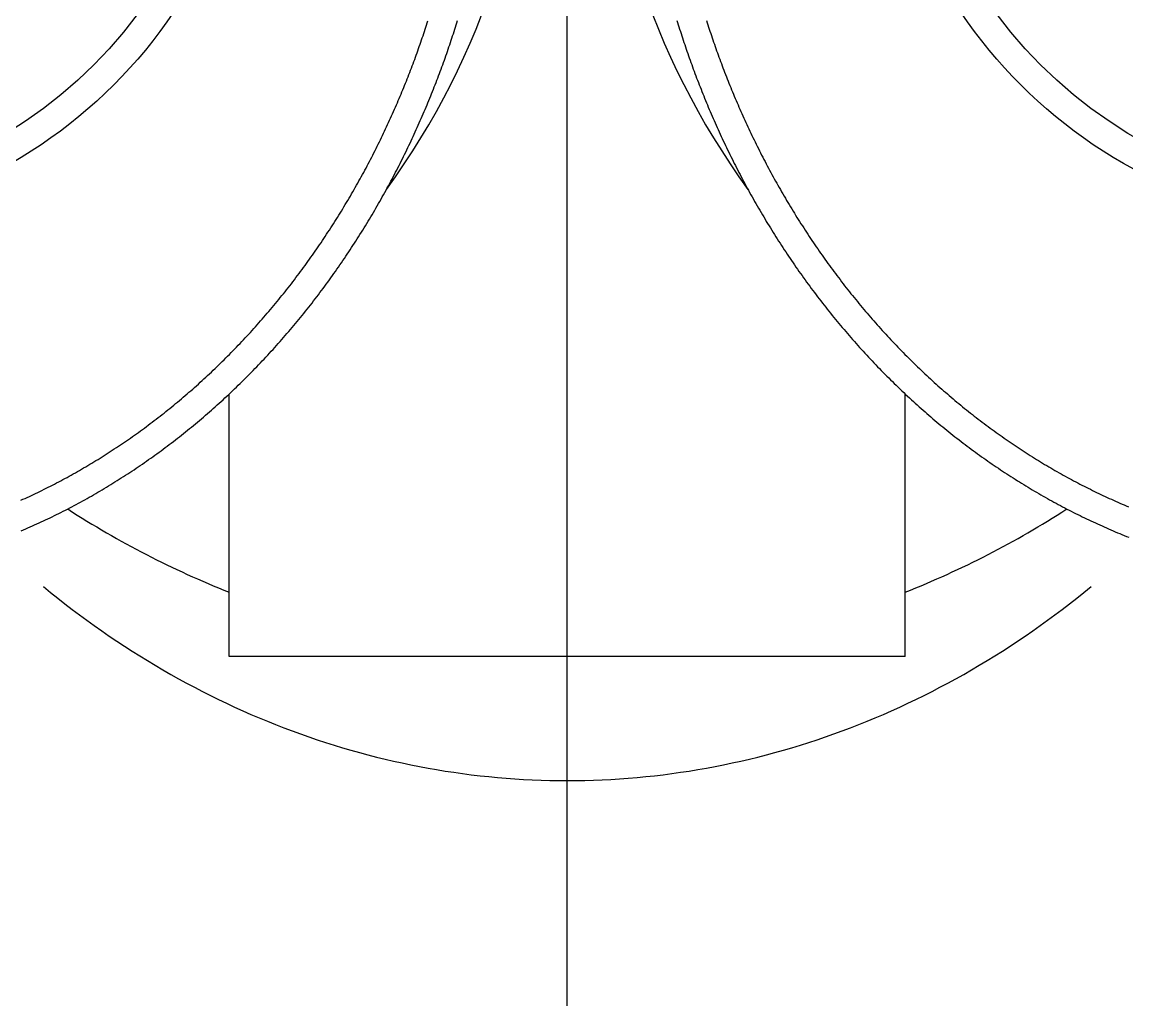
# Model space of a CAD drawing. Extents: x -31.1 to 15.9, y -35.5 to 50.6.
# Drawn here: x -4.84 to 4.97, y 28.12 to 36.86 of the extents above; entities that cross this region are included whole.
import ezdxf

# ---------------------------------------------------------------- set-up
doc = ezdxf.new("R2010")
doc.units = 0
doc.linetypes.add('CENTER', pattern=[50.8, 31.75, -6.35, 6.35, -6.35])
doc.layers.get('0').update_dxf_attribs({"linetype": 'CONTINUOUS'})
doc.layers.add('CENTER', color=1, linetype='CENTER')

msp = doc.modelspace()

# ---------------------------------------------------------------- linework, layer by layer
at = {"color": 7, "linetype": 'CONTINUOUS'}
for p, q in [((-3, 31.224433), (-3, 33.554654)), ((3, 31.224433), (3, 33.554654)), ((3, 31.224433), (-3, 31.224433))]:
    msp.add_line(p, q, dxfattribs=at)
at = {"color": 7}
for points in [[(-4.8479, 32.6118, 0), (-4.82911, 32.6203, 0), (-4.81034, 32.6288, 0), (-4.79157, 32.6375, 0), (-4.77283, 32.6461, 0), (-4.7541, 32.6549, 0), (-4.73538, 32.6637, 0), (-4.71668, 32.6727, 0), (-4.69799, 32.6816, 0), (-4.67932, 32.6907, 0), (-4.66067, 32.6998, 0), (-4.64203, 32.7091, 0), (-4.62341, 32.7183, 0), (-4.6048, 32.7277, 0), (-4.58621, 32.7371, 0), (-4.56763, 32.7467, 0), (-4.54908, 32.7563, 0), (-4.53053, 32.7659, 0), (-4.51201, 32.7757, 0), (-4.4935, 32.7855, 0), (-4.475, 32.7954, 0), (-4.45652, 32.8053, 0), (-4.43806, 32.8154, 0), (-4.41962, 32.8255, 0), (-4.40119, 32.8357, 0), (-4.38278, 32.846, 0), (-4.36439, 32.8563, 0), (-4.34602, 32.8668, 0), (-4.32766, 32.8773, 0), (-4.30933, 32.8879, 0), (-4.29101, 32.8985, 0), (-4.27272, 32.9092, 0), (-4.25444, 32.92, 0), (-4.23618, 32.9309, 0), (-4.21795, 32.9419, 0), (-4.19973, 32.9529, 0), (-4.18154, 32.964, 0), (-4.16337, 32.9752, 0), (-4.14522, 32.9865, 0), (-4.12709, 32.9978, 0), (-4.10899, 33.0092, 0), (-4.09091, 33.0207, 0), (-4.07285, 33.0323, 0), (-4.05481, 33.0439, 0), (-4.0368, 33.0556, 0), (-4.01881, 33.0674, 0), (-4.00085, 33.0792, 0), (-3.98291, 33.0912, 0), (-3.965, 33.1032, 0), (-3.94711, 33.1153, 0), (-3.92925, 33.1274, 0), (-3.91141, 33.1397, 0), (-3.8936, 33.152, 0), (-3.87581, 33.1643, 0), (-3.85806, 33.1768, 0), (-3.84033, 33.1893, 0), (-3.82263, 33.2019, 0), (-3.80495, 33.2146, 0), (-3.78731, 33.2274, 0), (-3.76969, 33.2402, 0), (-3.7521, 33.2531, 0), (-3.73454, 33.266, 0), (-3.71701, 33.2791, 0), (-3.69951, 33.2922, 0), (-3.68204, 33.3054, 0), (-3.6646, 33.3187, 0), (-3.64719, 33.332, 0), (-3.62981, 33.3454, 0), (-3.61247, 33.3589, 0), (-3.59515, 33.3724, 0), (-3.57787, 33.3861, 0), (-3.56062, 33.3998, 0), (-3.5434, 33.4136, 0), (-3.52621, 33.4274, 0), (-3.50906, 33.4413, 0), (-3.49194, 33.4553, 0), (-3.47486, 33.4694, 0), (-3.45781, 33.4835, 0), (-3.4408, 33.4977, 0), (-3.42382, 33.512, 0), (-3.40689, 33.5264, 0), (-3.38999, 33.5408, 0), (-3.37313, 33.5553, 0), (-3.35632, 33.5698, 0), (-3.33954, 33.5844, 0), (-3.32281, 33.5991, 0), (-3.30611, 33.6139, 0), (-3.28946, 33.6287, 0), (-3.27285, 33.6436, 0), (-3.25628, 33.6586, 0), (-3.23975, 33.6736, 0), (-3.22326, 33.6887, 0), (-3.20682, 33.7038, 0), (-3.19042, 33.719, 0), (-3.17407, 33.7343, 0), (-3.15776, 33.7497, 0), (-3.14149, 33.7651, 0), (-3.12527, 33.7805, 0), (-3.1091, 33.7961, 0), (-3.09297, 33.8116, 0), (-3.07689, 33.8273, 0), (-3.06085, 33.843, 0), (-3.04486, 33.8588, 0), (-3.02892, 33.8746, 0), (-3.01303, 33.8905, 0), (-2.99718, 33.9064, 0), (-2.98138, 33.9224, 0), (-2.96563, 33.9385, 0), (-2.94993, 33.9546, 0), (-2.93428, 33.9708, 0), (-2.91868, 33.9871, 0), (-2.90313, 34.0033, 0), (-2.88763, 34.0197, 0), (-2.87218, 34.0361, 0), (-2.85678, 34.0526, 0), (-2.84144, 34.0691, 0), (-2.82614, 34.0856, 0), (-2.8109, 34.1022, 0), (-2.79571, 34.1189, 0), (-2.78058, 34.1356, 0), (-2.76549, 34.1524, 0), (-2.75047, 34.1692, 0), (-2.73549, 34.1861, 0), (-2.72057, 34.2031, 0), (-2.70571, 34.22, 0), (-2.6909, 34.2371, 0), (-2.67615, 34.2542, 0), (-2.66145, 34.2713, 0), (-2.64681, 34.2885, 0), (-2.63223, 34.3057, 0), (-2.6177, 34.323, 0), (-2.60324, 34.3403, 0), (-2.58883, 34.3576, 0), (-2.57447, 34.3751, 0), (-2.56018, 34.3925, 0), (-2.54595, 34.41, 0), (-2.53177, 34.4276, 0), (-2.51766, 34.4452, 0), (-2.50361, 34.4628, 0), (-2.48961, 34.4805, 0), (-2.47568, 34.4982, 0), (-2.46181, 34.516, 0), (-2.448, 34.5338, 0), (-2.43424, 34.5516, 0), (-2.42056, 34.5695, 0), (-2.40693, 34.5875, 0), (-2.39336, 34.6054, 0), (-2.37985, 34.6234, 0), (-2.36641, 34.6415, 0), (-2.35303, 34.6595, 0), (-2.33971, 34.6777, 0), (-2.32645, 34.6958, 0), (-2.31325, 34.714, 0), (-2.30012, 34.7322, 0), (-2.28704, 34.7505, 0), (-2.27403, 34.7688, 0), (-2.26109, 34.7871, 0), (-2.2482, 34.8055, 0), (-2.23538, 34.8238, 0), (-2.22262, 34.8423, 0), (-2.20992, 34.8607, 0), (-2.19729, 34.8792, 0), (-2.18472, 34.8977, 0), (-2.17221, 34.9163, 0), (-2.15976, 34.9348, 0), (-2.14738, 34.9534, 0), (-2.13507, 34.972, 0), (-2.12281, 34.9907, 0), (-2.11062, 35.0094, 0), (-2.0985, 35.0281, 0), (-2.08643, 35.0468, 0), (-2.07444, 35.0656, 0), (-2.0625, 35.0844, 0), (-2.05063, 35.1032, 0), (-2.03883, 35.122, 0), (-2.02709, 35.1409, 0), (-2.01541, 35.1597, 0), (-2.0038, 35.1786, 0), (-1.99226, 35.1975, 0), (-1.98078, 35.2165, 0), (-1.96936, 35.2354, 0), (-1.95801, 35.2544, 0), (-1.94673, 35.2734, 0), (-1.93551, 35.2924, 0), (-1.92435, 35.3115, 0), (-1.91327, 35.3305, 0), (-1.90224, 35.3496, 0), (-1.89129, 35.3687, 0), (-1.8804, 35.3878, 0), (-1.86957, 35.4069, 0), (-1.85882, 35.426, 0), (-1.84813, 35.4452, 0), (-1.8375, 35.4643, 0), (-1.82694, 35.4835, 0), (-1.81645, 35.5027, 0), (-1.80603, 35.5219, 0), (-1.79567, 35.5411, 0), (-1.78538, 35.5603, 0), (-1.77516, 35.5795, 0), (-1.765, 35.5987, 0), (-1.75491, 35.618, 0), (-1.74489, 35.6372, 0), (-1.73494, 35.6565, 0), (-1.72505, 35.6758, 0), (-1.71522, 35.695, 0), (-1.70547, 35.7143, 0), (-1.69578, 35.7336, 0), (-1.68615, 35.7529, 0), (-1.67659, 35.7722, 0), (-1.6671, 35.7915, 0), (-1.65767, 35.8108, 0), (-1.6483, 35.8301, 0), (-1.639, 35.8494, 0), (-1.62977, 35.8687, 0), (-1.6206, 35.888, 0), (-1.6115, 35.9074, 0), (-1.60246, 35.9267, 0), (-1.59348, 35.946, 0), (-1.58457, 35.9653, 0), (-1.57573, 35.9847, 0), (-1.56695, 36.004, 0), (-1.55823, 36.0233, 0), (-1.54957, 36.0426, 0), (-1.54098, 36.062, 0), (-1.53245, 36.0813, 0), (-1.52399, 36.1006, 0), (-1.51559, 36.1199, 0), (-1.50725, 36.1393, 0), (-1.49898, 36.1586, 0), (-1.49077, 36.1779, 0), (-1.48262, 36.1972, 0), (-1.47453, 36.2165, 0), (-1.46651, 36.2358, 0), (-1.45855, 36.2551, 0), (-1.45065, 36.2744, 0), (-1.44281, 36.2936, 0), (-1.43503, 36.3129, 0), (-1.42732, 36.3322, 0), (-1.41967, 36.3514, 0), (-1.41208, 36.3707, 0), (-1.40455, 36.3899, 0), (-1.39708, 36.4092, 0), (-1.38968, 36.4284, 0), (-1.38233, 36.4476, 0), (-1.37505, 36.4668, 0), (-1.36782, 36.486, 0), (-1.36066, 36.5052, 0), (-1.35356, 36.5244, 0), (-1.34651, 36.5435, 0), (-1.33953, 36.5627, 0), (-1.33261, 36.5818, 0), (-1.32575, 36.601, 0), (-1.31894, 36.6201, 0), (-1.3122, 36.6392, 0), (-1.30552, 36.6583, 0), (-1.29889, 36.6773, 0), (-1.29233, 36.6964, 0), (-1.28582, 36.7154, 0), (-1.27938, 36.7345, 0), (-1.27299, 36.7535, 0), (-1.26666, 36.7725, 0), (-1.26039, 36.7915, 0), (-1.25418, 36.8104, 0), (-1.24803, 36.8294, 0), (-1.24193, 36.8483, 0), (-1.2359, 36.8672, 0)], [(-4.84388, 32.3407, 0), (-4.8242, 32.3492, 0), (-4.80453, 32.3577, 0), (-4.78488, 32.3663, 0), (-4.76524, 32.375, 0), (-4.74562, 32.3837, 0), (-4.72601, 32.3925, 0), (-4.70642, 32.4015, 0), (-4.68685, 32.4104, 0), (-4.66729, 32.4195, 0), (-4.64775, 32.4287, 0), (-4.62822, 32.4379, 0), (-4.60872, 32.4472, 0), (-4.58923, 32.4565, 0), (-4.56975, 32.466, 0), (-4.55029, 32.4755, 0), (-4.53085, 32.4851, 0), (-4.51143, 32.4948, 0), (-4.49203, 32.5046, 0), (-4.47264, 32.5144, 0), (-4.45327, 32.5244, 0), (-4.43392, 32.5343, 0), (-4.41459, 32.5444, 0), (-4.39528, 32.5546, 0), (-4.37598, 32.5648, 0), (-4.3567, 32.5751, 0), (-4.33744, 32.5855, 0), (-4.31819, 32.596, 0), (-4.29897, 32.6066, 0), (-4.27976, 32.6172, 0), (-4.26058, 32.6279, 0), (-4.24141, 32.6387, 0), (-4.22226, 32.6495, 0), (-4.20314, 32.6605, 0), (-4.18403, 32.6715, 0), (-4.16495, 32.6826, 0), (-4.14589, 32.6938, 0), (-4.12685, 32.7051, 0), (-4.10783, 32.7164, 0), (-4.08883, 32.7278, 0), (-4.06986, 32.7393, 0), (-4.05091, 32.7509, 0), (-4.03198, 32.7625, 0), (-4.01308, 32.7743, 0), (-3.9942, 32.7861, 0), (-3.97535, 32.7979, 0), (-3.95652, 32.8099, 0), (-3.93771, 32.8219, 0), (-3.91893, 32.8341, 0), (-3.90018, 32.8462, 0), (-3.88145, 32.8585, 0), (-3.86275, 32.8709, 0), (-3.84408, 32.8833, 0), (-3.82543, 32.8958, 0), (-3.80681, 32.9084, 0), (-3.78822, 32.921, 0), (-3.76965, 32.9337, 0), (-3.75112, 32.9465, 0), (-3.73261, 32.9594, 0), (-3.71413, 32.9724, 0), (-3.69568, 32.9854, 0), (-3.67726, 32.9985, 0), (-3.65888, 33.0117, 0), (-3.64052, 33.025, 0), (-3.62219, 33.0383, 0), (-3.60389, 33.0517, 0), (-3.58563, 33.0652, 0), (-3.56739, 33.0788, 0), (-3.54919, 33.0924, 0), (-3.53102, 33.1062, 0), (-3.51288, 33.12, 0), (-3.49478, 33.1338, 0), (-3.47671, 33.1478, 0), (-3.45867, 33.1618, 0), (-3.44067, 33.1759, 0), (-3.4227, 33.1901, 0), (-3.40476, 33.2043, 0), (-3.38686, 33.2186, 0), (-3.369, 33.233, 0), (-3.35117, 33.2475, 0), (-3.33337, 33.262, 0), (-3.31562, 33.2767, 0), (-3.2979, 33.2914, 0), (-3.28022, 33.3061, 0), (-3.26258, 33.321, 0), (-3.24498, 33.3359, 0), (-3.22743, 33.3508, 0), (-3.20991, 33.3659, 0), (-3.19244, 33.381, 0), (-3.17501, 33.3962, 0), (-3.15763, 33.4115, 0), (-3.14029, 33.4268, 0), (-3.12299, 33.4422, 0), (-3.10573, 33.4577, 0), (-3.08852, 33.4732, 0), (-3.07136, 33.4888, 0), (-3.05424, 33.5045, 0), (-3.03717, 33.5202, 0), (-3.02014, 33.536, 0), (-3.00316, 33.5519, 0), (-2.98623, 33.5678, 0), (-2.96934, 33.5838, 0), (-2.9525, 33.5998, 0), (-2.93571, 33.616, 0), (-2.91897, 33.6321, 0), (-2.90228, 33.6484, 0), (-2.88563, 33.6647, 0), (-2.86904, 33.6811, 0), (-2.85249, 33.6975, 0), (-2.836, 33.714, 0), (-2.81956, 33.7305, 0), (-2.80316, 33.7471, 0), (-2.78682, 33.7638, 0), (-2.77053, 33.7805, 0), (-2.7543, 33.7973, 0), (-2.73811, 33.8142, 0), (-2.72198, 33.8311, 0), (-2.7059, 33.848, 0), (-2.68988, 33.865, 0), (-2.67391, 33.8821, 0), (-2.65799, 33.8992, 0), (-2.64213, 33.9164, 0), (-2.62633, 33.9336, 0), (-2.61058, 33.9509, 0), (-2.59488, 33.9683, 0), (-2.57924, 33.9857, 0), (-2.56366, 34.0031, 0), (-2.54814, 34.0206, 0), (-2.53267, 34.0382, 0), (-2.51726, 34.0558, 0), (-2.50191, 34.0734, 0), (-2.48662, 34.0911, 0), (-2.47139, 34.1089, 0), (-2.45622, 34.1267, 0), (-2.4411, 34.1445, 0), (-2.42605, 34.1624, 0), (-2.41106, 34.1804, 0), (-2.39613, 34.1984, 0), (-2.38126, 34.2164, 0), (-2.36645, 34.2345, 0), (-2.3517, 34.2527, 0), (-2.33702, 34.2708, 0), (-2.32239, 34.2891, 0), (-2.30784, 34.3073, 0), (-2.29334, 34.3256, 0), (-2.27891, 34.344, 0), (-2.26454, 34.3624, 0), (-2.25024, 34.3809, 0), (-2.236, 34.3993, 0), (-2.22182, 34.4179, 0), (-2.20771, 34.4364, 0), (-2.19366, 34.455, 0), (-2.17968, 34.4737, 0), (-2.16576, 34.4923, 0), (-2.1519, 34.5111, 0), (-2.13811, 34.5298, 0), (-2.12438, 34.5486, 0), (-2.11072, 34.5674, 0), (-2.09713, 34.5863, 0), (-2.0836, 34.6052, 0), (-2.07013, 34.6241, 0), (-2.05673, 34.6431, 0), (-2.04339, 34.6621, 0), (-2.03012, 34.6811, 0), (-2.01692, 34.7002, 0), (-2.00378, 34.7193, 0), (-1.99071, 34.7384, 0), (-1.9777, 34.7576, 0), (-1.96476, 34.7767, 0), (-1.95188, 34.796, 0), (-1.93907, 34.8152, 0), (-1.92633, 34.8345, 0), (-1.91365, 34.8538, 0), (-1.90104, 34.8731, 0), (-1.8885, 34.8924, 0), (-1.87603, 34.9118, 0), (-1.86362, 34.9312, 0), (-1.85127, 34.9506, 0), (-1.839, 34.9701, 0), (-1.82679, 34.9896, 0), (-1.81465, 35.0091, 0), (-1.80258, 35.0286, 0), (-1.79057, 35.0481, 0), (-1.77863, 35.0677, 0), (-1.76676, 35.0873, 0), (-1.75496, 35.1069, 0), (-1.74323, 35.1265, 0), (-1.73156, 35.1461, 0), (-1.71996, 35.1658, 0), (-1.70843, 35.1855, 0), (-1.69697, 35.2052, 0), (-1.68558, 35.2249, 0), (-1.67425, 35.2446, 0), (-1.663, 35.2643, 0), (-1.65181, 35.2841, 0), (-1.64069, 35.3039, 0), (-1.62965, 35.3236, 0), (-1.61867, 35.3434, 0), (-1.60776, 35.3632, 0), (-1.59692, 35.3831, 0), (-1.58615, 35.4029, 0), (-1.57544, 35.4227, 0), (-1.56481, 35.4426, 0), (-1.55425, 35.4625, 0), (-1.54376, 35.4823, 0), (-1.53334, 35.5022, 0), (-1.52298, 35.5221, 0), (-1.5127, 35.542, 0), (-1.50248, 35.5619, 0), (-1.49233, 35.5818, 0), (-1.48226, 35.6017, 0), (-1.47225, 35.6216, 0), (-1.4623, 35.6416, 0), (-1.45243, 35.6615, 0), (-1.44263, 35.6814, 0), (-1.43289, 35.7014, 0), (-1.42322, 35.7213, 0), (-1.41362, 35.7412, 0), (-1.40408, 35.7612, 0), (-1.39461, 35.7811, 0), (-1.38521, 35.8011, 0), (-1.37588, 35.821, 0), (-1.36661, 35.841, 0), (-1.35741, 35.861, 0), (-1.34828, 35.8809, 0), (-1.33921, 35.9009, 0), (-1.33021, 35.9208, 0), (-1.32128, 35.9408, 0), (-1.31241, 35.9607, 0), (-1.30361, 35.9807, 0), (-1.29487, 36.0006, 0), (-1.2862, 36.0205, 0), (-1.27759, 36.0405, 0), (-1.26905, 36.0604, 0), (-1.26058, 36.0803, 0), (-1.25217, 36.1003, 0), (-1.24382, 36.1202, 0), (-1.23554, 36.1401, 0), (-1.22732, 36.16, 0), (-1.21917, 36.1799, 0), (-1.21108, 36.1998, 0), (-1.20306, 36.2197, 0), (-1.1951, 36.2396, 0), (-1.18721, 36.2595, 0), (-1.17937, 36.2793, 0), (-1.17161, 36.2992, 0), (-1.1639, 36.319, 0), (-1.15626, 36.3389, 0), (-1.14868, 36.3587, 0), (-1.14117, 36.3785, 0), (-1.13371, 36.3983, 0), (-1.12632, 36.4181, 0), (-1.119, 36.4379, 0), (-1.11173, 36.4576, 0), (-1.10453, 36.4774, 0), (-1.09739, 36.4971, 0), (-1.09031, 36.5169, 0), (-1.08329, 36.5366, 0), (-1.07634, 36.5563, 0), (-1.06945, 36.576, 0), (-1.06262, 36.5957, 0), (-1.05584, 36.6153, 0), (-1.04914, 36.635, 0), (-1.04249, 36.6546, 0), (-1.0359, 36.6742, 0), (-1.02937, 36.6938, 0), (-1.02291, 36.7133, 0), (-1.0165, 36.7329, 0), (-1.01016, 36.7524, 0), (-1.00387, 36.7719, 0), (-0.997647, 36.7914, 0), (-0.991483, 36.8109, 0), (-0.985381, 36.8304, 0), (-0.979339, 36.8498, 0), (-0.973359, 36.8692, 0)], [(0.97353, 36.8701, 0), (0.979513, 36.8507, 0), (0.985555, 36.8313, 0), (0.991656, 36.8119, 0), (0.997816, 36.7924, 0), (1.00404, 36.7729, 0), (1.01032, 36.7534, 0), (1.01666, 36.7338, 0), (1.02305, 36.7143, 0), (1.02951, 36.6947, 0), (1.03604, 36.6751, 0), (1.04262, 36.6554, 0), (1.04926, 36.6358, 0), (1.05596, 36.6161, 0), (1.06272, 36.5965, 0), (1.06955, 36.5768, 0), (1.07643, 36.557, 0), (1.08338, 36.5373, 0), (1.09039, 36.5176, 0), (1.09746, 36.4978, 0), (1.10459, 36.478, 0), (1.11179, 36.4582, 0), (1.11905, 36.4384, 0), (1.12637, 36.4186, 0), (1.13375, 36.3988, 0), (1.14119, 36.3789, 0), (1.1487, 36.3591, 0), (1.15627, 36.3392, 0), (1.16391, 36.3193, 0), (1.17161, 36.2995, 0), (1.17937, 36.2796, 0), (1.18719, 36.2597, 0), (1.19508, 36.2398, 0), (1.20304, 36.2199, 0), (1.21105, 36.1999, 0), (1.21914, 36.18, 0), (1.22728, 36.1601, 0), (1.2355, 36.1402, 0), (1.24377, 36.1202, 0), (1.25211, 36.1003, 0), (1.26052, 36.0804, 0), (1.26899, 36.0604, 0), (1.27753, 36.0405, 0), (1.28613, 36.0205, 0), (1.2948, 36.0006, 0), (1.30354, 35.9807, 0), (1.31234, 35.9607, 0), (1.32121, 35.9408, 0), (1.33015, 35.9208, 0), (1.33916, 35.9009, 0), (1.34823, 35.8809, 0), (1.35738, 35.861, 0), (1.36659, 35.841, 0), (1.37587, 35.8211, 0), (1.38521, 35.8011, 0), (1.39463, 35.7811, 0), (1.40411, 35.7612, 0), (1.41366, 35.7412, 0), (1.42328, 35.7213, 0), (1.43296, 35.7013, 0), (1.44272, 35.6814, 0), (1.45254, 35.6614, 0), (1.46243, 35.6415, 0), (1.47239, 35.6216, 0), (1.48241, 35.6016, 0), (1.49251, 35.5817, 0), (1.50267, 35.5618, 0), (1.5129, 35.5419, 0), (1.5232, 35.522, 0), (1.53356, 35.5021, 0), (1.54399, 35.4822, 0), (1.55449, 35.4623, 0), (1.56506, 35.4425, 0), (1.5757, 35.4226, 0), (1.5864, 35.4028, 0), (1.59717, 35.3829, 0), (1.60801, 35.3631, 0), (1.61892, 35.3433, 0), (1.62989, 35.3235, 0), (1.64094, 35.3037, 0), (1.65205, 35.284, 0), (1.66322, 35.2642, 0), (1.67447, 35.2445, 0), (1.68578, 35.2248, 0), (1.69716, 35.205, 0), (1.70861, 35.1854, 0), (1.72013, 35.1657, 0), (1.73171, 35.146, 0), (1.74336, 35.1264, 0), (1.75508, 35.1068, 0), (1.76687, 35.0872, 0), (1.77872, 35.0676, 0), (1.79064, 35.048, 0), (1.80263, 35.0285, 0), (1.81469, 35.009, 0), (1.82682, 34.9895, 0), (1.83901, 34.97, 0), (1.85127, 34.9506, 0), (1.86359, 34.9312, 0), (1.87599, 34.9118, 0), (1.88845, 34.8924, 0), (1.90098, 34.8731, 0), (1.91358, 34.8537, 0), (1.92624, 34.8344, 0), (1.93897, 34.8152, 0), (1.95177, 34.7959, 0), (1.96464, 34.7767, 0), (1.97758, 34.7575, 0), (1.99058, 34.7384, 0), (2.00365, 34.7193, 0), (2.01678, 34.7002, 0), (2.02999, 34.6811, 0), (2.04326, 34.6621, 0), (2.0566, 34.6431, 0), (2.07001, 34.6241, 0), (2.08348, 34.6052, 0), (2.09702, 34.5863, 0), (2.11063, 34.5674, 0), (2.1243, 34.5486, 0), (2.13804, 34.5298, 0), (2.15184, 34.5111, 0), (2.16571, 34.4924, 0), (2.17965, 34.4737, 0), (2.19365, 34.455, 0), (2.20771, 34.4364, 0), (2.22184, 34.4179, 0), (2.23603, 34.3994, 0), (2.25029, 34.3809, 0), (2.26461, 34.3625, 0), (2.27899, 34.3441, 0), (2.29343, 34.3257, 0), (2.30794, 34.3074, 0), (2.32251, 34.2891, 0), (2.33714, 34.2709, 0), (2.35183, 34.2527, 0), (2.36658, 34.2346, 0), (2.38139, 34.2165, 0), (2.39626, 34.1985, 0), (2.4112, 34.1805, 0), (2.42619, 34.1625, 0), (2.44124, 34.1446, 0), (2.45635, 34.1268, 0), (2.47152, 34.1089, 0), (2.48675, 34.0912, 0), (2.50204, 34.0735, 0), (2.51738, 34.0558, 0), (2.53278, 34.0382, 0), (2.54824, 34.0207, 0), (2.56376, 34.0031, 0), (2.57933, 33.9857, 0), (2.59496, 33.9683, 0), (2.61064, 33.9509, 0), (2.62638, 33.9336, 0), (2.64218, 33.9164, 0), (2.65803, 33.8992, 0), (2.67394, 33.8821, 0), (2.6899, 33.865, 0), (2.70591, 33.848, 0), (2.72198, 33.831, 0), (2.7381, 33.8141, 0), (2.75428, 33.7973, 0), (2.7705, 33.7805, 0), (2.78678, 33.7637, 0), (2.80312, 33.7471, 0), (2.8195, 33.7305, 0), (2.83594, 33.7139, 0), (2.85242, 33.6974, 0), (2.86896, 33.681, 0), (2.88555, 33.6646, 0), (2.90219, 33.6483, 0), (2.91888, 33.6321, 0), (2.93562, 33.6159, 0), (2.95241, 33.5997, 0), (2.96925, 33.5837, 0), (2.98614, 33.5677, 0), (3.00307, 33.5518, 0), (3.02006, 33.5359, 0), (3.03709, 33.5201, 0), (3.05417, 33.5044, 0), (3.0713, 33.4887, 0), (3.08846, 33.4732, 0), (3.10568, 33.4576, 0), (3.12294, 33.4422, 0), (3.14024, 33.4268, 0), (3.15758, 33.4115, 0), (3.17497, 33.3962, 0), (3.1924, 33.3811, 0), (3.20987, 33.366, 0), (3.22738, 33.3509, 0), (3.24493, 33.336, 0), (3.26252, 33.3211, 0), (3.28016, 33.3063, 0), (3.29783, 33.2915, 0), (3.31554, 33.2768, 0), (3.33329, 33.2622, 0), (3.35108, 33.2477, 0), (3.3689, 33.2332, 0), (3.38677, 33.2188, 0), (3.40467, 33.2045, 0), (3.42261, 33.1903, 0), (3.44058, 33.1761, 0), (3.45859, 33.162, 0), (3.47663, 33.148, 0), (3.49471, 33.134, 0), (3.51282, 33.1201, 0), (3.53097, 33.1063, 0), (3.54915, 33.0926, 0), (3.56737, 33.079, 0), (3.58561, 33.0654, 0), (3.60389, 33.0519, 0), (3.6222, 33.0384, 0), (3.64054, 33.0251, 0), (3.65892, 33.0118, 0), (3.67732, 32.9986, 0), (3.69575, 32.9855, 0), (3.71422, 32.9724, 0), (3.73271, 32.9594, 0), (3.75123, 32.9465, 0), (3.76978, 32.9337, 0), (3.78835, 32.921, 0), (3.80696, 32.9083, 0), (3.82559, 32.8957, 0), (3.84425, 32.8832, 0), (3.86293, 32.8707, 0), (3.88164, 32.8584, 0), (3.90038, 32.8461, 0), (3.91914, 32.8339, 0), (3.93792, 32.8218, 0), (3.95673, 32.8097, 0), (3.97556, 32.7978, 0), (3.99442, 32.7859, 0), (4.0133, 32.7741, 0), (4.0322, 32.7623, 0), (4.05112, 32.7507, 0), (4.07006, 32.7391, 0), (4.08903, 32.7276, 0), (4.10801, 32.7162, 0), (4.12702, 32.7049, 0), (4.14604, 32.6937, 0), (4.16509, 32.6825, 0), (4.18416, 32.6714, 0), (4.20325, 32.6604, 0), (4.22236, 32.6495, 0), (4.24149, 32.6386, 0), (4.26064, 32.6278, 0), (4.27981, 32.6171, 0), (4.29901, 32.6065, 0), (4.31822, 32.596, 0), (4.33745, 32.5855, 0), (4.3567, 32.5751, 0), (4.37598, 32.5648, 0), (4.39527, 32.5546, 0), (4.41458, 32.5444, 0), (4.43391, 32.5344, 0), (4.45326, 32.5244, 0), (4.47262, 32.5144, 0), (4.49201, 32.5046, 0), (4.51141, 32.4948, 0), (4.53083, 32.4851, 0), (4.55027, 32.4755, 0), (4.56973, 32.466, 0), (4.5892, 32.4566, 0), (4.6087, 32.4472, 0), (4.6282, 32.4379, 0), (4.64773, 32.4287, 0), (4.66727, 32.4195, 0), (4.68683, 32.4105, 0), (4.70641, 32.4015, 0), (4.726, 32.3926, 0), (4.74561, 32.3837, 0), (4.76523, 32.375, 0), (4.78487, 32.3663, 0), (4.80452, 32.3577, 0), (4.82419, 32.3492, 0), (4.84388, 32.3407, 0), (4.86358, 32.3323, 0), (4.88329, 32.324, 0), (4.90302, 32.3158, 0), (4.92276, 32.3077, 0), (4.94252, 32.2996, 0), (4.96229, 32.2916, 0), (4.98207, 32.2837, 0)], [(1.23607, 36.8681, 0), (1.2421, 36.8492, 0), (1.24819, 36.8303, 0), (1.25434, 36.8113, 0), (1.26054, 36.7923, 0), (1.26681, 36.7734, 0), (1.27313, 36.7543, 0), (1.27951, 36.7353, 0), (1.28595, 36.7163, 0), (1.29245, 36.6972, 0), (1.299, 36.6781, 0), (1.30562, 36.659, 0), (1.3123, 36.6399, 0), (1.31903, 36.6208, 0), (1.32583, 36.6016, 0), (1.33268, 36.5825, 0), (1.3396, 36.5633, 0), (1.34657, 36.5441, 0), (1.35361, 36.5249, 0), (1.3607, 36.5057, 0), (1.36786, 36.4865, 0), (1.37507, 36.4672, 0), (1.38235, 36.448, 0), (1.38969, 36.4287, 0), (1.39709, 36.4095, 0), (1.40455, 36.3902, 0), (1.41207, 36.3709, 0), (1.41966, 36.3517, 0), (1.4273, 36.3324, 0), (1.43501, 36.3131, 0), (1.44278, 36.2938, 0), (1.45061, 36.2745, 0), (1.45851, 36.2552, 0), (1.46646, 36.2358, 0), (1.47448, 36.2165, 0), (1.48256, 36.1972, 0), (1.49071, 36.1779, 0), (1.49892, 36.1586, 0), (1.50719, 36.1393, 0), (1.51553, 36.1199, 0), (1.52392, 36.1006, 0), (1.53239, 36.0813, 0), (1.54091, 36.062, 0), (1.54951, 36.0427, 0), (1.55817, 36.0233, 0), (1.56689, 36.004, 0), (1.57568, 35.9847, 0), (1.58454, 35.9654, 0), (1.59346, 35.946, 0), (1.60245, 35.9267, 0), (1.6115, 35.9074, 0), (1.62062, 35.888, 0), (1.6298, 35.8687, 0), (1.63905, 35.8494, 0), (1.64836, 35.8301, 0), (1.65774, 35.8108, 0), (1.66719, 35.7914, 0), (1.6767, 35.7721, 0), (1.68627, 35.7528, 0), (1.69591, 35.7335, 0), (1.70562, 35.7142, 0), (1.71539, 35.695, 0), (1.72523, 35.6757, 0), (1.73513, 35.6564, 0), (1.7451, 35.6371, 0), (1.75513, 35.6179, 0), (1.76523, 35.5986, 0), (1.7754, 35.5794, 0), (1.78562, 35.5602, 0), (1.79592, 35.5409, 0), (1.80628, 35.5217, 0), (1.8167, 35.5025, 0), (1.82719, 35.4834, 0), (1.83775, 35.4642, 0), (1.84837, 35.445, 0), (1.85905, 35.4259, 0), (1.8698, 35.4068, 0), (1.88062, 35.3877, 0), (1.8915, 35.3686, 0), (1.90244, 35.3495, 0), (1.91345, 35.3304, 0), (1.92453, 35.3114, 0), (1.93567, 35.2923, 0), (1.94687, 35.2733, 0), (1.95814, 35.2543, 0), (1.96948, 35.2354, 0), (1.98088, 35.2164, 0), (1.99234, 35.1975, 0), (2.00387, 35.1786, 0), (2.01547, 35.1597, 0), (2.02713, 35.1408, 0), (2.03885, 35.1219, 0), (2.05064, 35.1031, 0), (2.0625, 35.0843, 0), (2.07441, 35.0655, 0), (2.0864, 35.0468, 0), (2.09845, 35.0281, 0), (2.11056, 35.0093, 0), (2.12274, 34.9907, 0), (2.13498, 34.972, 0), (2.14729, 34.9534, 0), (2.15966, 34.9348, 0), (2.1721, 34.9162, 0), (2.1846, 34.8977, 0), (2.19716, 34.8792, 0), (2.20979, 34.8607, 0), (2.22249, 34.8423, 0), (2.23525, 34.8238, 0), (2.24807, 34.8054, 0), (2.26096, 34.7871, 0), (2.27391, 34.7688, 0), (2.28693, 34.7505, 0), (2.30001, 34.7322, 0), (2.31316, 34.714, 0), (2.32637, 34.6958, 0), (2.33964, 34.6777, 0), (2.35297, 34.6596, 0), (2.36637, 34.6415, 0), (2.37983, 34.6234, 0), (2.39335, 34.6054, 0), (2.40693, 34.5875, 0), (2.42058, 34.5696, 0), (2.43428, 34.5517, 0), (2.44804, 34.5338, 0), (2.46187, 34.516, 0), (2.47575, 34.4983, 0), (2.4897, 34.4806, 0), (2.5037, 34.4629, 0), (2.51777, 34.4452, 0), (2.53189, 34.4277, 0), (2.54607, 34.4101, 0), (2.56031, 34.3926, 0), (2.5746, 34.3751, 0), (2.58896, 34.3577, 0), (2.60337, 34.3404, 0), (2.61784, 34.323, 0), (2.63236, 34.3058, 0), (2.64694, 34.2885, 0), (2.66158, 34.2714, 0), (2.67627, 34.2542, 0), (2.69102, 34.2371, 0), (2.70582, 34.2201, 0), (2.72068, 34.2031, 0), (2.73559, 34.1862, 0), (2.75056, 34.1693, 0), (2.76558, 34.1525, 0), (2.78065, 34.1357, 0), (2.79578, 34.1189, 0), (2.81096, 34.1023, 0), (2.82619, 34.0856, 0), (2.84147, 34.0691, 0), (2.85681, 34.0525, 0), (2.8722, 34.0361, 0), (2.88764, 34.0197, 0), (2.90313, 34.0033, 0), (2.91867, 33.987, 0), (2.93426, 33.9708, 0), (2.9499, 33.9546, 0), (2.9656, 33.9385, 0), (2.98134, 33.9224, 0), (2.99713, 33.9064, 0), (3.01297, 33.8904, 0), (3.02886, 33.8745, 0), (3.04479, 33.8587, 0), (3.06078, 33.8429, 0), (3.07681, 33.8272, 0), (3.09289, 33.8116, 0), (3.10902, 33.796, 0), (3.12519, 33.7804, 0), (3.14141, 33.765, 0), (3.15768, 33.7496, 0), (3.17399, 33.7342, 0), (3.19035, 33.719, 0), (3.20675, 33.7037, 0), (3.2232, 33.6886, 0), (3.23969, 33.6735, 0), (3.25622, 33.6585, 0), (3.27279, 33.6436, 0), (3.28941, 33.6287, 0), (3.30606, 33.6139, 0), (3.32276, 33.5991, 0), (3.3395, 33.5845, 0), (3.35627, 33.5699, 0), (3.37309, 33.5553, 0), (3.38994, 33.5409, 0), (3.40684, 33.5265, 0), (3.42377, 33.5121, 0), (3.44073, 33.4979, 0), (3.45774, 33.4837, 0), (3.47478, 33.4695, 0), (3.49186, 33.4555, 0), (3.50897, 33.4415, 0), (3.52612, 33.4276, 0), (3.54331, 33.4138, 0), (3.56053, 33.4, 0), (3.57778, 33.3863, 0), (3.59507, 33.3726, 0), (3.61239, 33.3591, 0), (3.62974, 33.3456, 0), (3.64712, 33.3322, 0), (3.66454, 33.3188, 0), (3.68199, 33.3056, 0), (3.69947, 33.2924, 0), (3.71698, 33.2792, 0), (3.73453, 33.2662, 0), (3.7521, 33.2532, 0), (3.7697, 33.2403, 0), (3.78733, 33.2274, 0), (3.80499, 33.2147, 0), (3.82268, 33.202, 0), (3.84039, 33.1894, 0), (3.85814, 33.1768, 0), (3.87591, 33.1643, 0), (3.8937, 33.1519, 0), (3.91153, 33.1396, 0), (3.92938, 33.1274, 0), (3.94725, 33.1152, 0), (3.96515, 33.1031, 0), (3.98308, 33.0911, 0), (4.00102, 33.0791, 0), (4.019, 33.0673, 0), (4.03699, 33.0555, 0), (4.05501, 33.0437, 0), (4.07305, 33.0321, 0), (4.09111, 33.0205, 0), (4.1092, 33.009, 0), (4.1273, 32.9976, 0), (4.14543, 32.9863, 0), (4.16358, 32.975, 0), (4.18175, 32.9639, 0), (4.19993, 32.9527, 0), (4.21814, 32.9417, 0), (4.23636, 32.9308, 0), (4.25461, 32.9199, 0), (4.27287, 32.9091, 0), (4.29115, 32.8984, 0), (4.30945, 32.8877, 0), (4.32777, 32.8772, 0), (4.34611, 32.8667, 0), (4.36447, 32.8563, 0), (4.38284, 32.8459, 0), (4.40124, 32.8357, 0), (4.41965, 32.8255, 0), (4.43809, 32.8154, 0), (4.45654, 32.8053, 0), (4.47501, 32.7954, 0), (4.49349, 32.7855, 0), (4.512, 32.7757, 0), (4.53052, 32.7659, 0), (4.54906, 32.7563, 0), (4.56761, 32.7467, 0), (4.58619, 32.7372, 0), (4.60478, 32.7277, 0), (4.62338, 32.7184, 0), (4.64201, 32.7091, 0), (4.66064, 32.6999, 0), (4.6793, 32.6907, 0), (4.69797, 32.6817, 0), (4.71666, 32.6727, 0), (4.73536, 32.6638, 0), (4.75408, 32.6549, 0), (4.77281, 32.6461, 0), (4.79156, 32.6375, 0), (4.81032, 32.6288, 0), (4.8291, 32.6203, 0), (4.84789, 32.6118, 0), (4.86669, 32.6034, 0), (4.88551, 32.5951, 0), (4.90435, 32.5869, 0), (4.9232, 32.5787, 0), (4.94206, 32.5706, 0), (4.96093, 32.5626, 0), (4.97982, 32.5547, 0)]]:
    msp.add_polyline3d(points, dxfattribs=at)
at = {"color": 7, "linetype": 'CONTINUOUS'}
msp.add_polyline3d([(-4.64841, 31.8462, 0), (-4.58512, 31.7944, 0), (-4.52139, 31.7434, 0), (-4.45725, 31.6932, 0), (-4.39268, 31.6436, 0), (-4.3277, 31.5948, 0), (-4.26231, 31.5466, 0), (-4.19653, 31.4993, 0), (-4.13035, 31.4526, 0), (-4.06378, 31.4067, 0), (-3.99683, 31.3616, 0), (-3.92951, 31.3172, 0), (-3.86182, 31.2736, 0), (-3.79376, 31.2307, 0), (-3.72535, 31.1886, 0), (-3.65659, 31.1472, 0), (-3.58749, 31.1066, 0), (-3.51805, 31.0668, 0), (-3.44828, 31.0278, 0), (-3.37819, 30.9896, 0), (-3.30777, 30.9522, 0), (-3.23705, 30.9155, 0), (-3.16603, 30.8796, 0), (-3.09471, 30.8446, 0), (-3.02309, 30.8103, 0), (-2.9512, 30.7768, 0), (-2.87902, 30.7442, 0), (-2.80658, 30.7123, 0), (-2.73387, 30.6813, 0), (-2.66091, 30.6511, 0), (-2.58769, 30.6217, 0), (-2.51424, 30.5931, 0), (-2.44055, 30.5654, 0), (-2.36662, 30.5385, 0), (-2.29248, 30.5124, 0), (-2.21812, 30.4871, 0), (-2.14356, 30.4627, 0), (-2.06879, 30.4391, 0), (-1.99382, 30.4163, 0), (-1.91868, 30.3944, 0), (-1.84335, 30.3733, 0), (-1.76784, 30.3531, 0), (-1.69218, 30.3337, 0), (-1.61635, 30.3152, 0), (-1.54037, 30.2975, 0), (-1.46425, 30.2807, 0), (-1.38799, 30.2647, 0), (-1.31159, 30.2496, 0), (-1.23508, 30.2353, 0), (-1.15845, 30.2219, 0), (-1.08171, 30.2094, 0), (-1.00487, 30.1977, 0), (-0.927937, 30.1869, 0), (-0.850915, 30.1769, 0), (-0.773813, 30.1678, 0), (-0.696639, 30.1596, 0), (-0.6194, 30.1522, 0), (-0.542102, 30.1457, 0), (-0.464753, 30.1401, 0), (-0.387361, 30.1353, 0), (-0.309932, 30.1314, 0), (-0.232475, 30.1283, 0), (-0.154995, 30.1262, 0), (-0.077501, 30.1249, 0), (0, 30.1244, 0), (0.077501, 30.1249, 0), (0.154995, 30.1262, 0), (0.232475, 30.1283, 0), (0.309932, 30.1314, 0), (0.387361, 30.1353, 0), (0.464753, 30.1401, 0), (0.542102, 30.1457, 0), (0.6194, 30.1522, 0), (0.696639, 30.1596, 0), (0.773813, 30.1678, 0), (0.850915, 30.1769, 0), (0.927937, 30.1869, 0), (1.00487, 30.1977, 0), (1.08171, 30.2094, 0), (1.15845, 30.2219, 0), (1.23508, 30.2353, 0), (1.31159, 30.2496, 0), (1.38799, 30.2647, 0), (1.46425, 30.2807, 0), (1.54037, 30.2975, 0), (1.61635, 30.3152, 0), (1.69218, 30.3337, 0), (1.76784, 30.3531, 0), (1.84335, 30.3733, 0), (1.91868, 30.3944, 0), (1.99382, 30.4163, 0), (2.06879, 30.4391, 0), (2.14356, 30.4627, 0), (2.21812, 30.4871, 0), (2.29248, 30.5124, 0), (2.36662, 30.5385, 0), (2.44055, 30.5654, 0), (2.51424, 30.5931, 0), (2.58769, 30.6217, 0), (2.66091, 30.6511, 0), (2.73387, 30.6813, 0), (2.80658, 30.7123, 0), (2.87902, 30.7442, 0), (2.9512, 30.7768, 0), (3.02309, 30.8103, 0), (3.09471, 30.8446, 0), (3.16603, 30.8796, 0), (3.23705, 30.9155, 0), (3.30777, 30.9522, 0), (3.37819, 30.9896, 0), (3.44828, 31.0278, 0), (3.51805, 31.0668, 0), (3.58749, 31.1066, 0), (3.65659, 31.1472, 0), (3.72535, 31.1886, 0), (3.79376, 31.2307, 0), (3.86182, 31.2736, 0), (3.92951, 31.3172, 0), (3.99683, 31.3616, 0), (4.06378, 31.4067, 0), (4.13035, 31.4526, 0), (4.19653, 31.4993, 0), (4.26231, 31.5466, 0), (4.3277, 31.5948, 0), (4.39268, 31.6436, 0), (4.45725, 31.6932, 0), (4.52139, 31.7434, 0), (4.58512, 31.7944, 0), (4.64841, 31.8462, 0)], dxfattribs=at)
for centre, radius in [((-7.1, 39.374433), 4.35), ((7.1, 39.374433), 4.35), ((-7.1, 39.374433), 4.1), ((7.1, 39.374433), 4.1)]:
    msp.add_circle(centre, radius, dxfattribs=at)
for centre, radius, start, end in [((-7.1, 39.374433), 6.8, 323.9274305, 36.0725695), ((7.1, 39.374433), 6.8, 143.9274305, 216.0725695), ((0, 39.374433), 8.15, 237.0534825, 248.4016264), ((0, 39.374433), 8.15, 291.5983736, 302.9465175)]:
    msp.add_arc(centre, radius, start, end, dxfattribs=at)
at = {"layer": 'CENTER', "color": 1, "linetype": 'CENTER'}
msp.add_line((0, 28.124974), (0, 50.623891), dxfattribs=at)

doc.saveas('drawing.dxf')
